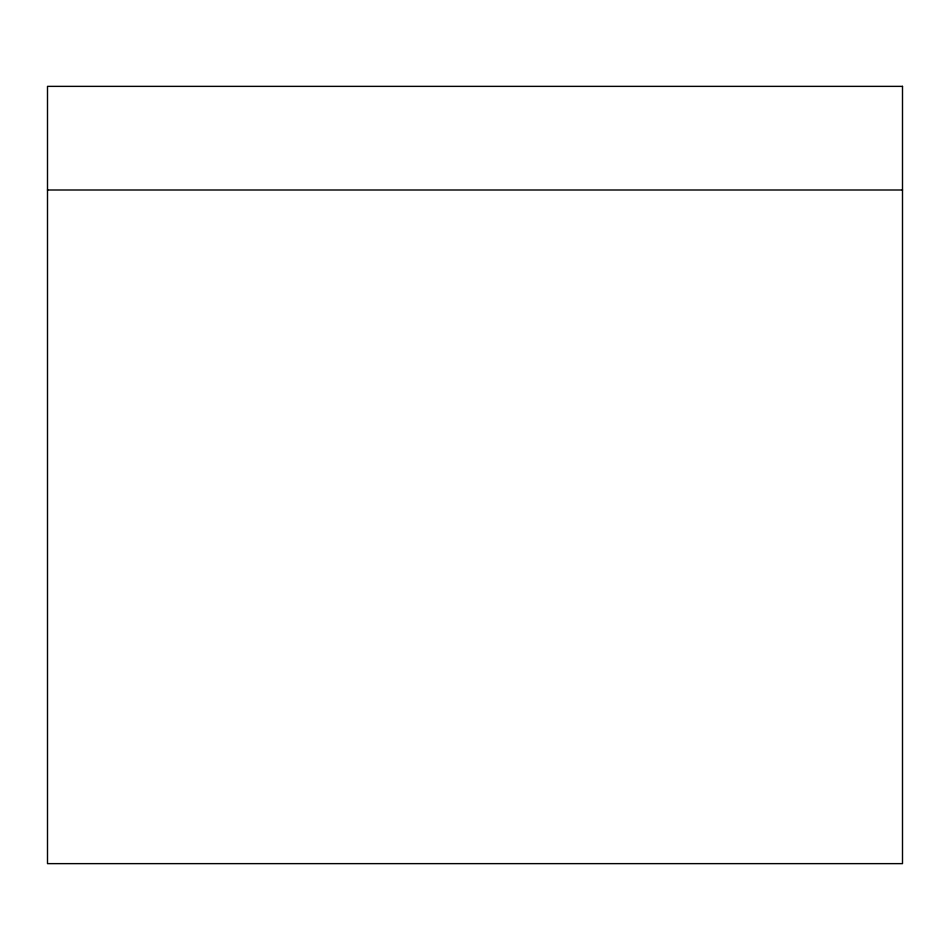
<?xml version="1.0" encoding="UTF-8"?>
<svg xmlns="http://www.w3.org/2000/svg" width="950" height="950" viewBox="0 0 950 950"><rect width="100%" height="100%" fill="white"/><g stroke="black" fill="none" stroke-linecap="round" stroke-linejoin="round"><path stroke-width="1.43" d="M47.5 190L902.5 190M902.5 86.367L47.5 86.367L47.5 863.633L902.5 863.633L902.5 86.367"/></g></svg>
